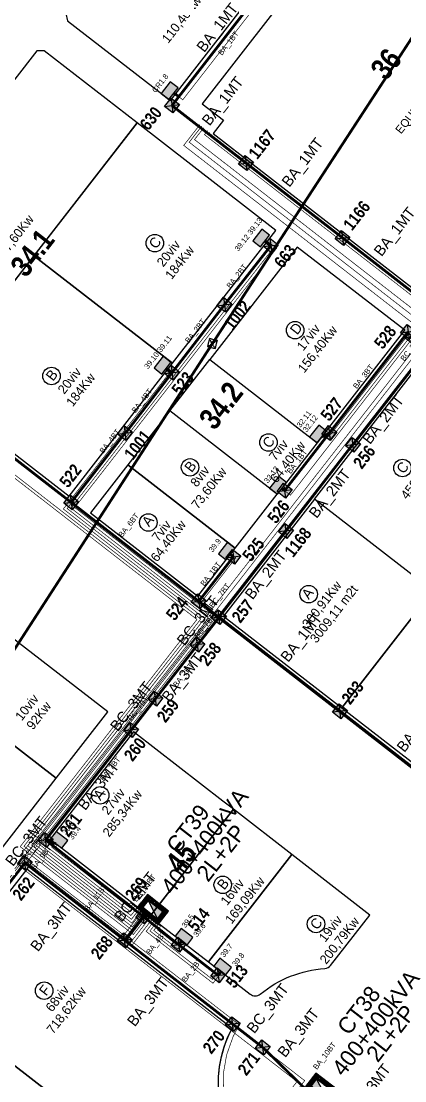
# Model space of a CAD drawing. Header units: metres. Extents: x 750363 to 753809, y 4417932 to 4421953.
# Drawn here: x 752252.4 to 752393.5, y 4419064 to 4419454.3 of the extents above; entities that cross this region are included whole.
import ezdxf
from ezdxf.enums import TextEntityAlignment as Align

# ---------------------------------------------------------------- set-up
doc = ezdxf.new("R2010")
doc.units = ezdxf.units.M
for name, pattern in [('RAYITAS', [0.375, 0.25, -0.125]), ('TRAZO_Y_PUNTO', [25.4, 12.7, -6.35, 0, -6.35]), ('TRAZOS2', [9.525, 6.35, -3.175]), ('VALS2', [1.25, 0.625, -0.125, 0.125, -0.125, 0.125, -0.125])]:
    doc.linetypes.add(name, pattern=pattern)
for name, color, linetype in [('----1-verde oscuro', 104, 'Continuous'), ('----AMARILLO', 2, 'Continuous'), ('----CIANO', 150, 'Continuous'), ('--norte h4', 7, 'TRAZOS2'), ('0-LAMT_EXISTENTE', 20, 'VALS2'), ('0-MANZANAS', 10, 'Continuous'), ('0-REPARCELACION', 5, 'Continuous'), ('1-CT', 2, 'TRAZOS2'), ('1-CT-TXT', 3, 'TRAZOS2'), ('1-DESVIO-LINEA EXISTENTE', 210, 'Continuous'), ('1-LINEAS-MT', 7, 'Continuous'), ('2-ARQUETAS-CRUCE', 10, 'Continuous'), ('2-ARQUETAS-PASO', 170, 'Continuous'), ('2-ARQUETAS-TRAFO', 7, 'Continuous'), ('2-CARGAS-BT', 7, 'Continuous'), ('2-HORNACINAS', 7, 'Continuous'), ('2-HORNACINAS-TXT-SIMPLE', 2, 'Continuous'), ('2-LINEAS-BT', 10, 'Continuous'), ('2-TEXTO ZANJA-BT', 7, 'Continuous'), ('2-TEXTO ZANJA-MT', 7, 'Continuous'), ('2-TEXTO-ARQUETA-MT', 7, 'Continuous'), ('2-ZANJAS-BT', 170, 'Continuous'), ('2-ZANJAS-MT', 10, 'Continuous'), ('2-ZANJAS-MT-BT', 82, 'Continuous')]:
    doc.layers.add(name, color=color, linetype=linetype)
doc.styles.add('Century', font='GOTHIC.TTF')
doc.styles.add('Century_1_1000', font='GOTHIC.TTF', dxfattribs={"height": 2})
doc.styles.add('Century_1_2000', font='GOTHIC.TTF', dxfattribs={"height": 4})
doc.styles.add('Century_1_2500', font='GOTHIC.TTF', dxfattribs={"height": 6})
doc.styles.add('Urbanismo_1_1000', font='swisscb.ttf', dxfattribs={"height": 3})
doc.styles.add('Urbanismo_1_2500', font='swisscb.ttf', dxfattribs={"height": 8})

# ---------------------------------------------------------------- blocks, each defined once
blk = doc.blocks.new('ct')
at = {"linetype": 'Continuous'}
h = blk.add_hatch(dxfattribs=at)
h.set_pattern_fill('ANSI31', color=253, scale=0.1, angle=-142.1201, style=0)
h.set_pattern_definition([(45, (0, -5e-10), (-0.2245064, 0.2245064), [])])
h.paths.add_polyline_path([(-1183.13, 162.26), (-1193.03, 162.26), (-1193.03, 156.06), (-1183.13, 156.06)])
h.paths.add_polyline_path([(-1184.63, 160.76), (-1184.63, 157.56), (-1191.53, 157.56), (-1191.53, 160.76)], flags=16)
blk.add_hatch(color=80, dxfattribs=at).paths.add_polyline_path([(-1191.53, 160.76), (-1191.53, 157.56), (-1184.63, 157.56)])
at = {"color": 80, "linetype": 'Continuous'}
blk.add_line((-1184.63, 157.56), (-1191.53, 160.76), dxfattribs=at)
at = {"color": 5, "linetype": 'Continuous'}
blk.add_lwpolyline([(-1193.03, 156.06), (-1183.13, 156.06), (-1183.13, 162.26), (-1193.03, 162.26)], close=True, dxfattribs=at)
at = {"color": 6, "linetype": 'Continuous'}
blk.add_lwpolyline([(-1191.53, 157.56), (-1184.63, 157.56), (-1184.63, 160.76), (-1191.53, 160.76)], close=True, dxfattribs=at)
blk = doc.blocks.new('PM')
at = {"color": 192}
for p, q in [((1.5, 1.5), (-1.5, -1.5)), ((-1.5, 1.5), (1.5, -1.5))]:
    blk.add_line(p, q, dxfattribs=at)
blk.add_lwpolyline([(-1.5, -1.5), (1.5, -1.5), (1.5, 1.5), (-1.5, 1.5)], close=True, dxfattribs=at)
blk = doc.blocks.new('HORNACINA')
at = {"layer": '--norte h4'}
blk.add_hatch(color=141, dxfattribs=at).paths.add_polyline_path([(-3.63, 2.72), (-3.63, -2.72), (0, -2.72), (0, 2.72)])
at = {"layer": '--norte h4', "color": 5}
blk.add_lwpolyline([(-3.63, 2.72), (-3.63, -2.72), (0, -2.72), (0, 2.72)], close=True, dxfattribs=at)
blk = doc.blocks.new('Arqueta 001')
h = blk.add_hatch(color=255)
h.dxf.hatch_style = 1
h.paths.add_polyline_path([(-1.95, 1.95), (0, 0), (1.95, 1.95)])
h.paths.add_polyline_path([(0, 0), (-1.95, -1.95), (1.95, -1.95)])
h = blk.add_hatch(color=256)
h.dxf.hatch_style = 1
h.paths.add_polyline_path([(0, 0), (-1.95, 1.95), (-1.95, -1.95)])
h.paths.add_polyline_path([(1.95, -1.95), (1.95, 1.95), (0, 0)])
h = blk.add_hatch(color=256)
h.dxf.hatch_style = 1
h.paths.add_polyline_path([(1.95, 1.95), (-1.95, 1.95), (0, 0)])
h.paths.add_polyline_path([(0, 0), (-1.95, -1.95), (1.95, -1.95)])
for p, q in [((-1.95, 1.95), (1.95, 1.95)), ((-1.95, -1.95), (-1.95, 1.95)), ((-1.95, 1.95), (1.95, -1.95)), ((1.95, 1.95), (-1.95, -1.95)), ((1.95, 1.95), (1.95, -1.95)), ((1.95, -1.95), (-1.95, -1.95))]:
    blk.add_line(p, q)

msp = doc.modelspace()

# ---------------------------------------------------------------- linework, layer by layer
at = {"layer": '----1-verde oscuro', "const_width": 0.25, "elevation": 1.34}
for points in [[(752576.06, 4419197.92), (752576.69, 4419198.73), (752490.88, 4419265.45), (752413.22, 4419165.58), (752324.39, 4419234.65), (752400.36, 4419332.34), (752399.97, 4419332.64), (752408.46, 4419343.57), (752319.8, 4419412.51), (752320.97, 4419414.01)], [(752321.67, 4419413.46), (752321.44, 4419413.16), (752410.63, 4419343.81), (752402.85, 4419333.81), (752453.65, 4419294.3), (752453.07, 4419293.55)]]:
    msp.add_lwpolyline(points, dxfattribs=at)
at = {"layer": '----AMARILLO', "const_width": 0.25, "elevation": 1.34}
msp.add_lwpolyline([(752229, 4420415.2), (752233.3, 4420411.86), (752223.54, 4420399.31), (752317.5, 4420326.25), (752315.63, 4420323.84), (752554.53, 4420138.08), (752559.33, 4420144.26), (752711.75, 4420025.74), (752709.71, 4420023.11), (752850.24, 4419913.84), (752786.39, 4419831.72), (752784.73, 4419833.01), (752493.39, 4419458.34), (752494.63, 4419457.38), (752402.21, 4419338.53), (752312.18, 4419408.54), (752318.14, 4419416.21)], dxfattribs=at)
at = {"layer": '----CIANO', "const_width": 0.25, "elevation": 1.34}
for points in [[(751863.85, 4419769.47), (751858.79, 4419762.96), (751873.11, 4419751.83), (751960.59, 4419864.32), (751958.67, 4419865.82), (752150.67, 4420112.73), (752148.93, 4420114.09), (752228.42, 4420216.32), (752226.41, 4420217.89), (752307.99, 4420322.82), (752555.56, 4420130.32), (752560.26, 4420136.37), (752702.81, 4420025.53), (752700.55, 4420022.62), (752843.37, 4419911.56), (752786.18, 4419838), (752784.97, 4419838.94), (752487.92, 4419456.93), (752489.23, 4419455.9), (752402.1, 4419343.85), (752316.15, 4419410.68), (752319.58, 4419415.09)], [(752318.83, 4419415.67), (752314.2, 4419409.71), (752402.3, 4419341.2), (752492.01, 4419456.57), (752490.61, 4419457.66), (752784.91, 4419836.15), (752786.39, 4419835), (752846.87, 4419912.78), (752704.19, 4420023.72), (752726.45, 4420052.34), (752722.76, 4420055.21), (752836.13, 4420201.01), (752845.71, 4420193.57), (752842.33, 4420189.22)]]:
    msp.add_lwpolyline(points, dxfattribs=at)
at = {"layer": '0-LAMT_EXISTENTE', "color": 31, "linetype": 'TRAZO_Y_PUNTO', "ltscale": 0.5, "const_width": 1, "elevation": 1.34}
msp.add_lwpolyline([(753045.11, 4420419.53), (752998.2, 4420375.82), (752921.51, 4420256.68), (752823.67, 4420106.48), (752736.8, 4419973.28), (752651.04, 4419840.28), (752555.64, 4419693.8), (752481.48, 4419579.51), (752395.87, 4419447.82), (752322.72, 4419335.53), (752235.88, 4419201.16), (752155.11, 4419077.06), (752066.85, 4418911.37), (751999.41, 4418785), (751920.18, 4418635.76), (751935.75, 4418556.49)], dxfattribs=at)
at = {"layer": '0-REPARCELACION'}
for points in [[(752475.64, 4419446.26), (752396.59, 4419507.66), (752392.79, 4419502.77), (752384.97, 4419508.84), (752318.96, 4419423.86), (752326.78, 4419417.79), (752322.98, 4419412.89), (752402.03, 4419351.49)], [(752298.65, 4419495.51), (752268.79, 4419457.07), (752269.46, 4419454.46), (752307.26, 4419425.1), (752338.13, 4419464.84)], [(752260.89, 4419443.39), (752258.16, 4419443.39), (752183.12, 4419346.78), (752219.05, 4419318.88), (752295.11, 4419416.81)], [(752295.11, 4419416.81), (752257.08, 4419367.85), (752308.03, 4419328.27), (752346.06, 4419377.24)], [(752353.96, 4419371.1), (752321.79, 4419329.69), (752361.28, 4419299.02), (752393.45, 4419340.43)], [(752353.96, 4419371.1), (752321.79, 4419329.69), (752361.28, 4419299.02), (752393.45, 4419340.43)], [(752270, 4419279.31), (752308.03, 4419328.27), (752257.08, 4419367.85), (752219.05, 4419318.88)], [(752451.43, 4419295.4), (752447.62, 4419290.5), (752451.53, 4419287.47), (752412.73, 4419237.51), (752403.76, 4419244.48), (752360.32, 4419278.22), (752402.92, 4419333.07)], [(752361.28, 4419299.02), (752346.6, 4419280.12), (752307.11, 4419310.79), (752321.79, 4419329.69)], [(752307.11, 4419310.79), (752291.61, 4419290.83), (752331.1, 4419260.16), (752346.6, 4419280.12)], [(752291.61, 4419290.83), (752277.9, 4419273.17), (752317.38, 4419242.5), (752331.1, 4419260.16)], [(752360.32, 4419278.22), (752326.86, 4419235.14), (752370.3, 4419201.4), (752403.76, 4419244.48)], [(752403.76, 4419244.48), (752370.3, 4419201.4), (752413.73, 4419167.67), (752447.19, 4419210.74)], [(752265.28, 4419175.41), (752284.26, 4419199.85), (752244.77, 4419230.52), (752225.79, 4419206.08)], [(752225.79, 4419206.08), (752168.71, 4419132.59), (752208.2, 4419101.92), (752265.28, 4419175.41)], [(752293.74, 4419192.49), (752266.87, 4419157.9), (752263.07, 4419153.01), (752270.88, 4419146.93), (752295.85, 4419127.54), (752297.62, 4419126.16), (752299.75, 4419124.51), (752330.43, 4419164), (752330.43, 4419164), (752326.57, 4419166.99)], [(752330.43, 4419164), (752299.75, 4419124.51), (752301.87, 4419122.86), (752303.66, 4419121.47), (752321.25, 4419107.81), (752351.92, 4419147.3)]]:
    msp.add_lwpolyline(points, close=True, dxfattribs=at)
for points in [[(752351.92, 4419147.3), (752321.25, 4419107.81), (752336.61, 4419095.88, 0.350001), (752340.35, 4419095.93, -0.155479), (752364.06, 4419105.34, 0.213422), (752366.22, 4419106.49), (752380.61, 4419125.02)], [(752329.97, 4419083.31), (752254.48, 4419141.95), (752220.91, 4419098.73), (752217.67, 4419094.56), (752216.3, 4419092.79), (752214.84, 4419090.91), (752179.79, 4419045.79, -0.261248), (752183.22, 4419022.56), (752373.21, 4418874.99, -0.000006), (752373.21, 4418874.99, 0.000006), (752373.21, 4418874.99), (752373.21, 4418874.99, -0.272714), (752397.24, 4418879.07), (752470.87, 4418973.87), (752395.38, 4419032.51, -0.845154)], [(752254.48, 4419141.95), (752220.91, 4419098.73), (752217.67, 4419094.56), (752217.67, 4419094.56), (752294.28, 4419035.06), (752306.14, 4419050.33), (752325.91, 4419054.59, -0.178154), (752329.97, 4419083.31)], [(752217.67, 4419094.56), (752216.3, 4419092.79), (752214.84, 4419090.91), (752179.79, 4419045.79, -0.261248), (752183.22, 4419022.56), (752246.43, 4418973.46), (752294.28, 4419035.06)]]:
    msp.add_lwpolyline(points, format="xyb", close=True, dxfattribs=at)
at = {"layer": '0-REPARCELACION', "color": 6}
for centre in [(752301.57, 4419372.54), (752353.14, 4419340.46), (752263.54, 4419323.58), (752343.34, 4419299.12), (752314.51, 4419289.93), (752392.64, 4419289.72), (752299.14, 4419269.64), (752358.12, 4419243.22), (752281.47, 4419169.15), (752326.53, 4419136.15), (752360.85, 4419121.73), (752260.84, 4419097.2)]:
    msp.add_circle(centre, 3.22, dxfattribs=at)
at = {"layer": '1-DESVIO-LINEA EXISTENTE', "linetype": 'Continuous', "const_width": 0.25}
msp.add_lwpolyline([(752326.79, 4419060.86), (752326.86, 4419067.24), (752327.96, 4419073.56), (752330.36, 4419080.32), (752331.29, 4419082.21), (752332.75, 4419084.53), (752252.13, 4419147.18), (752399.41, 4419336.6), (752398.54, 4419337.28), (752480.75, 4419443.12), (752397.81, 4419507.55)], dxfattribs=at)
at = {"layer": '1-LINEAS-MT', "color": 80, "const_width": 0.25}
for points in [[(752388.9, 4419513.2), (752389.55, 4419514.03), (752382.83, 4419519.26), (752308.1, 4419423.05), (752407.24, 4419346.04), (752400.64, 4419337.54), (752401.52, 4419336.86), (752207.9, 4419087.86), (752102.31, 4419169.97), (752100.39, 4419167.51)], [(752296.83, 4419126.24), (752289.23, 4419116.47), (752253.97, 4419143.85), (752324.81, 4419234.95), (752413.71, 4419165.9), (752491.94, 4419266.63), (752578.86, 4419199.12), (752577.22, 4419197.02)], [(752244.79, 4418688.42), (752364.96, 4418842.97), (752364.4, 4418843.72), (752362.29, 4418848.92), (752361.45, 4418855.1), (752361.83, 4418861.25), (752365.32, 4418872.11), (752372.88, 4418879.24), (752383.48, 4418883.76), (752392.16, 4418883.58), (752397.13, 4418882.73), (752398.75, 4418881.47), (752471.04, 4418974.44), (752372.64, 4419051.21), (752369.73, 4419047.46), (752358.85, 4419055.92), (752351.97, 4419061.27), (752353.85, 4419063.69), (752252.76, 4419142.29), (752208.31, 4419085.06), (752181.33, 4419106), (752180.64, 4419105.11)], [(752361.32, 4419058.52), (752360.36, 4419057.28), (752354.78, 4419061.62), (752356.66, 4419064.04), (752290.81, 4419115.24), (752298.41, 4419125.01)]]:
    msp.add_lwpolyline(points, dxfattribs=at)
at = {"layer": '2-LINEAS-BT', "const_width": 0.25}
for points in [[(752308.67, 4419427.79), (752311.83, 4419425.33), (752384.01, 4419518.26), (752389.55, 4419513.96), (752388.93, 4419513.17)], [(752341.76, 4419372.92), (752344.92, 4419370.47), (752270.7, 4419274.96), (752322.65, 4419234.61), (752257.65, 4419150.92), (752292.95, 4419123.47), (752295.75, 4419127.08)], [(752342.38, 4419373.71), (752346.33, 4419370.64), (752272.1, 4419275.14), (752324.05, 4419234.79), (752259.05, 4419151.1), (752292.77, 4419124.87), (752294.96, 4419127.69)], [(752187.1, 4419343.66), (752182.82, 4419338.16), (752317.04, 4419233.91), (752252.04, 4419150.22), (752293.65, 4419117.85), (752298.91, 4419124.62)], [(752187.89, 4419343.05), (752184.22, 4419338.33), (752318.44, 4419234.08), (752253.44, 4419150.39), (752293.47, 4419119.26), (752298.12, 4419125.24)], [(752450.28, 4419295.72), (752453.63, 4419300.02), (752399.74, 4419341.88), (752351.44, 4419279.7), (752348.28, 4419282.15)], [(752364.03, 4419302.5), (752366.4, 4419300.66), (752399.53, 4419343.31), (752455.03, 4419300.2), (752451.07, 4419295.11)], [(752451.86, 4419294.49), (752456.43, 4419300.38), (752399.35, 4419344.71), (752366.23, 4419302.06), (752364.65, 4419303.29)], [(752306.01, 4419326.75), (752308.37, 4419324.91), (752269.3, 4419274.78), (752321.25, 4419234.44), (752256.25, 4419150.75), (752293.12, 4419122.07), (752296.54, 4419126.47)], [(752305.39, 4419325.96), (752306.97, 4419324.74), (752267.9, 4419274.61), (752319.85, 4419234.26), (752254.84, 4419150.57), (752293.3, 4419120.66), (752297.33, 4419125.85)], [(752329.46, 4419257.99), (752331.28, 4419256.58), (752318.62, 4419240.28), (752325.46, 4419234.96), (752260.45, 4419151.27), (752292.59, 4419126.28), (752294.17, 4419128.31)], [(752264.81, 4419151.66), (752263.58, 4419150.08), (752292.42, 4419127.68), (752293.38, 4419128.92)], [(752265.68, 4419150.98), (752265.06, 4419150.19), (752292.24, 4419129.08), (752292.59, 4419129.53)], [(752299.7, 4419124.01), (752292.6, 4419114.87), (752253.34, 4419145.37), (752220.82, 4419103.51), (752223.19, 4419101.67)], [(752300.49, 4419123.4), (752292.78, 4419113.47), (752253.51, 4419143.97), (752222.22, 4419103.68), (752223.8, 4419102.46)], [(752292.59, 4419129.53), (752303.65, 4419120.94)], [(752294.17, 4419128.31), (752292.6, 4419126.28)], [(752301.28, 4419122.78), (752298.36, 4419119.02), (752322.94, 4419099.93), (752326.01, 4419103.88)], [(752302.07, 4419122.17), (752299.76, 4419119.2), (752322.76, 4419101.34), (752325.22, 4419104.49)], [(752302.86, 4419121.56), (752301.16, 4419119.38), (752309.97, 4419112.53), (752311.81, 4419114.9)], [(752303.65, 4419120.94), (752302.57, 4419119.55), (752309.8, 4419113.94), (752311.02, 4419115.52)]]:
    msp.add_lwpolyline(points, dxfattribs=at)
at = {"layer": '2-ZANJAS-BT', "const_width": 1}
for points in [[(752310.38, 4419426.49), (752341.07, 4419466.01)], [(752308.67, 4419427.79), (752310.39, 4419426.45)], [(752394.7, 4419339.88), (752365.72, 4419302.57)], [(752290.77, 4419302.59), (752307.88, 4419324.81)], [(752365.73, 4419302.58), (752349.27, 4419281.39)], [(752365.67, 4419302.5), (752363.01, 4419301.12)], [(752349.27, 4419281.39), (752348.28, 4419282.15)]]:
    msp.add_lwpolyline(points, dxfattribs=at)
at = {"layer": '2-ZANJAS-BT', "const_width": 1, "elevation": 1.34}
for points in [[(752344.21, 4419371.59), (752342.04, 4419373.28)], [(752327.15, 4419349.84), (752344.21, 4419371.59)], [(752307.89, 4419324.82), (752327.15, 4419349.84)], [(752307.88, 4419324.81), (752305.77, 4419326.45)], [(752270.78, 4419277.04), (752224.98, 4419312.62)], [(752270.78, 4419277.04), (752290.66, 4419302.67)], [(752317.71, 4419240.6), (752270.78, 4419277.04)], [(752317.71, 4419240.6), (752330.46, 4419257.01)], [(752330.46, 4419257.01), (752329.33, 4419257.89)], [(752297.26, 4419124.53), (752261.38, 4419152.7)], [(752261.38, 4419152.7), (752265.19, 4419151.31)], [(752297.26, 4419124.53), (752299.71, 4419124.54)], [(752310.3, 4419114.14), (752297.26, 4419124.53)], [(752310.3, 4419114.14), (752311.27, 4419115.32)], [(752324.86, 4419102.83), (752310.3, 4419114.14)], [(752324.86, 4419102.83), (752325.94, 4419104.22)]]:
    msp.add_lwpolyline(points, dxfattribs=at)
at = {"layer": '2-ZANJAS-BT', "linetype": 'RAYITAS', "ltscale": 4, "const_width": 1, "elevation": 1.34}
msp.add_lwpolyline([(752325.21, 4419234.64), (752317.71, 4419240.6)], dxfattribs=at)
at = {"layer": '2-ZANJAS-MT', "const_width": 1}
for points in [[(752341.08, 4419466.01), (752307.86, 4419423.23)], [(752335.09, 4419402.02), (752307.86, 4419423.23)], [(752370.55, 4419374.52), (752335.09, 4419402.02)], [(752409.89, 4419343.91), (752370.55, 4419374.52)], [(752402.83, 4419334.82), (752374.42, 4419298.24)], [(752349.77, 4419266.51), (752374.23, 4419298.21)], [(752349.77, 4419266.51), (752325.13, 4419234.78)], [(752325.13, 4419234.78), (752369.77, 4419200.1)], [(752369.77, 4419200.07), (752413.84, 4419165.85)], [(752290.44, 4419115.74), (752253.73, 4419144.24)], [(752297.26, 4419124.53), (752297.93, 4419125.39)], [(752330.19, 4419084.87), (752290.44, 4419115.74)], [(752360.1, 4419057.9), (752341.25, 4419076.28)]]:
    msp.add_lwpolyline(points, dxfattribs=at)
at = {"layer": '2-ZANJAS-MT', "linetype": 'RAYITAS', "ltscale": 4, "const_width": 1}
for points in [[(752290.44, 4419115.74), (752297.26, 4419124.53)], [(752341.25, 4419076.28), (752330.19, 4419084.87)]]:
    msp.add_lwpolyline(points, dxfattribs=at)
at = {"layer": '2-ZANJAS-MT-BT', "linetype": 'RAYITAS', "ltscale": 4, "const_width": 1, "elevation": 1.34}
for points in [[(752317.31, 4419224.64), (752325.17, 4419234.67)], [(752292.91, 4419193.22), (752301.79, 4419204.66)]]:
    msp.add_lwpolyline(points, dxfattribs=at)
at = {"layer": '2-ZANJAS-MT-BT', "const_width": 1, "elevation": 1.34}
for points in [[(752301.78, 4419204.72), (752317.31, 4419224.64)], [(752261.44, 4419152.71), (752292.85, 4419193.15)], [(752253.73, 4419144.25), (752222.81, 4419103.87)]]:
    msp.add_lwpolyline(points, dxfattribs=at)

# ---------------------------------------------------------------- block references
at = {"layer": '0-LAMT_EXISTENTE', "rotation": 255.9200329694507}
msp.add_blockref('PM', (752322.72, 4419335.53, 1.34), dxfattribs=at)
at = {"layer": '1-CT'}
for p, rotation in [((751460.61, 4419982.02, 1.34), 142.1318596409651), ((753202.97, 4418206.38, 1.34), 322.1318596368693)]:
    msp.add_blockref('ct', p, dxfattribs=dict(at, rotation=rotation))
at = {"layer": '2-ARQUETAS-CRUCE'}
for p, rotation in [((752307.86, 4419423.23), 52.16329557647375), ((752394.7, 4419339.88), 52.16329557310307), ((752270.78, 4419277.04, 1.34), 52.16329557237006), ((752317.71, 4419240.6, 1.34), 52.16329557237006), ((752325.13, 4419234.78), 232.1318596168665), ((752261.38, 4419152.7), 232.1318596168665), ((752253.73, 4419144.25), 232.1318596168665), ((752290.44, 4419115.74), 232.1318596168665)]:
    msp.add_blockref('Arqueta 001', p, dxfattribs=dict(at, rotation=rotation))
at = {"layer": '2-ARQUETAS-PASO'}
for p, rotation in [((752335.09, 4419402.02), 52.16329557310307), ((752370.56, 4419374.43), 52.16329557310307), ((752344.21, 4419371.59, 1.34), 52.16329557237006), ((752327.15, 4419349.84, 1.34), 52.16329557237006), ((752307.88, 4419324.81, 1.34), 52.16329557237006), ((752290.58, 4419302.57), 52.16329557237006), ((752365.72, 4419302.57), 52.16329557310307), ((752374.42, 4419298.24), 232.1318596168665), ((752349.27, 4419281.39), 52.16329557310307), ((752349.77, 4419266.51), 232.1318596168665), ((752330.46, 4419257.01, 1.34), 52.16329557237006), ((752317.25, 4419224.63), 232.1318596168665), ((752301.78, 4419204.72), 232.1318596168665), ((752369.66, 4419200.06), 232.1318596168665), ((752292.84, 4419193.21), 232.1318596168665), ((752310.3, 4419114.14, 1.34), 52.16329557237006), ((752324.86, 4419102.83, 1.34), 52.16329557237006), ((752330.19, 4419084.87), 232.1318596168665), ((752341.25, 4419076.28), 232.1318596168665)]:
    msp.add_blockref('Arqueta 001', p, dxfattribs=dict(at, rotation=rotation))
at = {"layer": '2-ARQUETAS-TRAFO', "rotation": 232.1318596168665}
msp.add_blockref('Arqueta 001', (752297.26, 4419124.53), dxfattribs=at)
at = {"layer": '2-HORNACINAS'}
for p, rotation in [((752305.56, 4419429.83), 142.1262165960849), ((752339.22, 4419375.57), 142.1262165960849), ((752302.93, 4419328.7), 142.1262165960849), ((752360.15, 4419303.35), 142.1262165960849), ((752345.44, 4419284.47), 142.1262165960849), ((752326.6, 4419260.21), 142.1262165960849), ((752265.19, 4419151.31), 232.1262165979824), ((752311.18, 4419115.55, 1.34), 232.1262165979824), ((752325.42, 4419104.57, 1.34), 232.1262165979824)]:
    msp.add_blockref('HORNACINA', p, dxfattribs=dict(at, rotation=rotation))

# ---------------------------------------------------------------- texts
at = {"layer": '0-MANZANAS', "char_height": 8, "attachment_point": 1, "rotation": 52.1633, "style": 'Urbanismo_1_2500'}
for s, insert in [('\\pxqc;36', (752374.8, 4419429.92, 1.34)), ('\\pxqc;34.1', (752244.71, 4419360.39, 1.34)), ('\\pxqc;34.2', (752314.09, 4419304.11, 1.34)), ('\\pxqc;45', (752299.34, 4419137.58, 1.34))]:
    msp.add_mtext_dynamic_manual_height_columns(s, width=28.0708, gutter_width=40, heights=[0], dxfattribs=dict(at, insert=insert))
at = {"layer": '0-REPARCELACION', "color": 5, "insert": (752389.75, 4419414.38), "char_height": 3, "width": 72.8802, "attachment_point": 1, "rotation": 52.1633, "style": 'Century'}
msp.add_mtext('EQUIPAMIENTO 9', dxfattribs=at)
at = {"layer": '0-REPARCELACION', "color": 3, "char_height": 3.75, "width": 7.0666, "attachment_point": 1, "rotation": 52.1633, "style": 'Century'}
for s, insert in [('C', (752299.01, 4419372.41)), ('D', (752350.95, 4419340.8)), ('B', (752261.14, 4419323.75)), ('C', (752340.78, 4419298.98)), ('B', (752312.12, 4419290.1)), ('A', (752296.46, 4419270.1)), ('A', (752278.56, 4419169.29)), ('B', (752324.13, 4419136.32)), ('C', (752358.29, 4419121.6))]:
    msp.add_mtext(s, dxfattribs=dict(at, insert=insert))
at = {"layer": '0-REPARCELACION', "color": 1, "char_height": 3.75, "width": 7.0666, "attachment_point": 1, "rotation": 52.1633, "style": 'Century'}
for s, insert in [('C', (752390.08, 4419289.59)), ('A', (752355.21, 4419243.36)), ('F', (752258.65, 4419097.27))]:
    msp.add_mtext(s, dxfattribs=dict(at, insert=insert))
at = {"layer": '1-CT-TXT', "color": 5, "style": 'Century_1_2500'}
for s, p in [('400+400kVA', (752322.2, 4419150.36, 1.34)), ('CT39', (752316.06, 4419155, 1.34)), ('2L+2P', (752328.32, 4419146.11, 1.34)), ('400+400kVA', (752385.11, 4419083.46)), ('CT38', (752378.92, 4419088.13)), ('2L+2P', (752390.74, 4419079.65))]:
    msp.add_text(s, height=6, rotation=52.1319, dxfattribs=at).set_placement(p, align=Align.CENTER)
at = {"layer": '2-CARGAS-BT', "color": 5, "char_height": 3.4, "attachment_point": 1, "rotation": 52.1633, "style": 'Century'}
for s, insert, width in [('110,40Kw', (752303.8, 4419447.99), 7.0666), ('257,60Kw', (752242.19, 4419367.38), 7.0666), ('20viv', (752301.98, 4419365.62), 7.0666), ('184Kw', (752305.06, 4419360.97), 2.6426), ('17viv', (752353.44, 4419334.69), 7.0666), ('156,40Kw', (752353.82, 4419326.54), 7.0666), ('20viv', (752265.56, 4419318.73), 7.0666), ('184Kw', (752268.65, 4419314.08), 2.6426), ('7viv', (752343.23, 4419294.15), 7.0666), ('64,40Kw', (752343.6, 4419286), 7.0666), ('459,25Kw', (752391.66, 4419279.95), 7.0666), ('8viv', (752314.3, 4419284.5), 7.0666), ('73,60Kw', (752314.67, 4419276.36), 7.0666), ('64,40Kw', (752299.71, 4419256.92), 7.0666), ('7viv', (752300.13, 4419264.45), 7.0666), ('300,91Kw', (752355.38, 4419232.5), 7.0666), ('3009,11 m2t', (752358.3, 4419227.01), 33.9052), ('10viv', (752249.92, 4419198.4), 7.0666), ('92Kw', (752254.03, 4419195.07), 1.5323), ('27viv', (752281.68, 4419163.75), 7.0666), ('285,34Kw', (752282.05, 4419155.61), 7.0666), ('169,09Kw', (752327.11, 4419123.56), 7.0666), ('16viv', (752325.47, 4419130.39), 7.0666), ('19viv', (752361.54, 4419116.88), 7.0666), ('200,79Kw', (752361.91, 4419108.73), 7.0666), ('68viv', (752261.08, 4419091.17), 7.0666), ('718,62Kw', (752261.45, 4419083.03), 7.0666)]:
    msp.add_mtext(s, dxfattribs=dict(at, insert=insert, width=width))
at = {"layer": '2-HORNACINAS-TXT-SIMPLE', "char_height": 2, "attachment_point": 1, "rotation": 52.1633, "style": 'Century_1_1000'}
for s, insert in [('CR1.8', (752300.33, 4419428.96)), ('\\pxql;39.13', (752335.45, 4419376.67)), ('\\pxql;39.12', (752330.71, 4419370.56)), ('\\pxql;39.11', (752302.2, 4419333.32)), ('\\pxql;39.10', (752297.45, 4419327.21)), ('\\pxql;32.11', (752353.51, 4419305.64, 1.34)), ('\\pxql;32.12', (752355.83, 4419303.96, 1.34)), ('\\pxql;32.13', (752341.53, 4419285.15, 1.34)), ('\\pxql;39.9', (752321.2, 4419259.72, 1.34)), ('\\pxql;39.3', (752267.29, 4419155.67)), ('\\pxql;39.4', (752269.7, 4419153.79)), ('\\pxql;39.5', (752311.22, 4419121.36)), ('\\pxql;39.6', (752315.52, 4419118.01)), ('\\pxql;39.7', (752325.49, 4419110.5)), ('\\pxql;39.8', (752329.79, 4419107.16))]:
    msp.add_mtext_dynamic_manual_height_columns(s, width=24.5045, gutter_width=30, heights=[0], dxfattribs=dict(at, insert=insert))
at = {"layer": '2-TEXTO ZANJA-BT', "char_height": 2, "attachment_point": 1, "rotation": 52.1633, "style": 'Century_1_1000'}
for s, width, insert in [('BA_1BT', 11.3987, (752324.65, 4419442.75)), ('BA_2BT', 33.116, (752327.74, 4419356.95, 1.34)), ('BA_2BT', 33.116, (752312.44, 4419336.76, 1.34)), ('BC_3BT', 11.0137, (752391.71, 4419330.12, 1.34)), ('BA_3BT', 11.0137, (752374.22, 4419319.93, 1.34)), ('BA_4BT', 33.116, (752292.85, 4419311.02, 1.34)), ('BA_4BT', 33.116, (752281.02, 4419296.13, 1.34)), ('BA_1BT', 11.0137, (752349.9, 4419288.62, 1.34)), ('BA_6BT', 33.116, (752287.96, 4419265.2, 1.34)), ('BA_1BT', 33.116, (752318.13, 4419247.25)), ('BC_7BT', 33.116, (752321.35, 4419239.23)), ('BC_7BT', 33.116, (752315.88, 4419227.98)), ('BA_7BT', 33.116, (752308.04, 4419210)), ('BC_7BT', 33.116, (752291.45, 4419197.62, -1.34)), ('BA_7BT', 33.116, (752281.18, 4419175.42)), ('BC_2BT', 33.116, (752252.6, 4419146.49)), ('BA_9BT', 33.116, (752255.78, 4419142.71)), ('BA_15BT', 33.116, (752293.23, 4419130.95, 1.34)), ('BA_11BT', 33.116, (752275.39, 4419127.49)), ('BA_4BT', 33.116, (752298.18, 4419111.51)), ('BA_2BT', 33.116, (752311.25, 4419101.36)), ('BA_10BT', 18.3687, (752359.54, 4419069.15, 1.34))]:
    msp.add_mtext_dynamic_manual_height_columns(s, width=width, gutter_width=10, heights=[0], dxfattribs=dict(at, insert=insert))
at = {"layer": '2-TEXTO ZANJA-MT', "char_height": 4, "attachment_point": 1, "rotation": 52.1633, "style": 'Century_1_2000'}
for s, insert in [('BA_1MT', (752316.56, 4419444.97, -8.05)), ('BA_1MT', (752318.52, 4419417.92, -9.4)), ('BA_1MT', (752347.87, 4419395.33, -9.4)), ('BA_1MT', (752381.77, 4419369.79, -9.4)), ('BC_3MT', (752392.94, 4419337.28, -8.05)), ('BA_2MT', (752377.53, 4419300.59, -8.05)), ('BA_2MT', (752357.88, 4419273.34, -8.05)), ('BA_2MT', (752334.35, 4419243.37, -8.05)), ('BC_3MT', (752309.3, 4419226.37, -8.05)), ('BA_1MT', (752347.44, 4419220.33, -8.05)), ('BA_3MT', (752303.77, 4419205.62, -8.05)), ('BC_3MT', (752284.79, 4419194.81, -8.05)), ('BA_1MT', (752390.19, 4419187.12, -8.05)), ('BA_3MT', (752272.8, 4419165.76, -8.05)), ('BC_3MT', (752246.22, 4419145.16, -8.05)), ('BC_2MT', (752286.24, 4419124.66, -17.45)), ('BA_3MT', (752255.42, 4419113.75, -8.05)), ('BA_3MT', (752291.03, 4419086.1, -8.05)), ('BC_3MT', (752334.98, 4419083.55, -8.05)), ('BA_3MT', (752346.34, 4419074.73, -8.05)), ('BA_3MT', (752372.7, 4419054.25, -8.05))]:
    msp.add_mtext_dynamic_manual_height_columns(s, width=8.2281, gutter_width=10, heights=[0], dxfattribs=dict(at, insert=insert))
at = {"layer": '2-TEXTO-ARQUETA-MT', "char_height": 4.5, "attachment_point": 5, "rotation": 52.1633, "style": 'Urbanismo_1_1000'}
for s, insert, width in [('630', (752300.09, 4419418.47, 1.34), 5.694), ('1167', (752340.98, 4419408.98, 1.34), 5.7019), ('1166', (752375.83, 4419382.7, 1.34), 5.7019), ('663', (752349.48, 4419367.72, 1.34), 5.7334), ('1002', (752331.97, 4419345.98, 1.34), 5.7334), ('528', (752386.27, 4419337.9, 1.34), 5.7098), ('523', (752311.79, 4419320.84, 1.34), 5.7334), ('527', (752366.58, 4419311.37, 1.34), 5.7137), ('1001', (752295.22, 4419298.22), 5.7334), ('256', (752378.59, 4419293.79, 1.34), 5.7019), ('522', (752270.53, 4419286.85, 1.34), 5.7255), ('526', (752347.03, 4419273.62, 1.34), 5.7137), ('1168', (752354.19, 4419262.37, 1.34), 5.7019), ('525', (752337.81, 4419259.65, 1.34), 5.7098), ('524', (752309.74, 4419237.91, 1.34), 5.7373), ('257', (752333.92, 4419237.04, 1.34), 5.7019), ('258', (752321.9, 4419221.17, 1.34), 5.698), ('293', (752374.32, 4419206.99, 1.34), 5.7216), ('259', (752306.39, 4419200.35, 1.34), 5.6901), ('260', (752294.27, 4419186.07, 1.34), 5.7019), ('261', (752270.64, 4419158.26), 5.2415), ('262', (752253.25, 4419134.76, 1.34), 5.7137), ('269', (752294.71, 4419134.7, 1.34), 5.6901), ('514', (752317.69, 4419123.35, 1.34), 5.7373), ('268', (752282.06, 4419113.09, 1.34), 5.698), ('513', (752331.75, 4419102.47, 1.34), 5.7334), ('270', (752323.25, 4419078.32, 1.34), 5.7019), ('271', (752336.1, 4419070.34, 1.34), 5.2415)]:
    msp.add_mtext(s, dxfattribs=dict(at, insert=insert, width=width))

doc.saveas('drawing.dxf')
